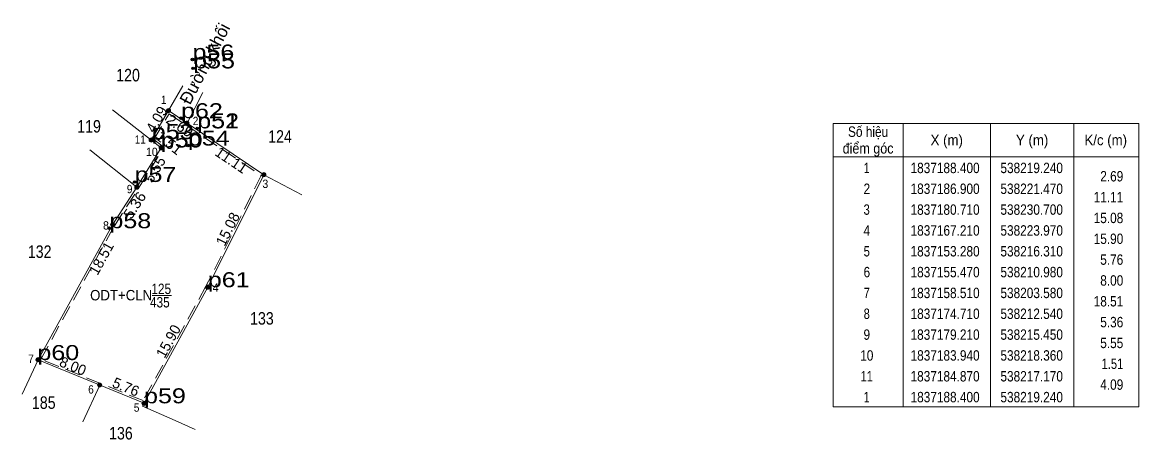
# Model space of a CAD drawing. Header units: metres. Extents: x 535576 to 538678, y 1836829 to 1838329.
# Drawn here: x 538201.7 to 538335.8, y 1837148.9 to 1837199 of the extents above; entities that cross this region are included whole.
import ezdxf
from ezdxf.enums import TextEntityAlignment as Align

# ---------------------------------------------------------------- set-up
doc = ezdxf.new("R2010")
doc.units = ezdxf.units.M
doc.header["$LTSCALE"] = 0.6
doc.header["$PDMODE"] = 32
doc.header["$PDSIZE"] = 0.3
doc.linetypes.add('MEDIUM_DASHED', pattern=[4.5, 3, -1.5])
for name, color, linetype in [('1', 7, 'Continuous'), ('12', 7, 'Continuous'), ('7', 7, 'Continuous')]:
    doc.layers.add(name, color=color, linetype=linetype)
for name, color, linetype, lineweight in [('10', 7, 'Continuous', 13), ('2', 7, 'Continuous', 25), ('22', 7, 'Continuous', 13), ('63', 7, 'Continuous', 13)]:
    doc.layers.add(name, color=color, linetype=linetype, lineweight=lineweight)

msp = doc.modelspace()

# ---------------------------------------------------------------- hatches: boundary and pattern name
at = {"layer": '10'}
for points in [[(538219.49, 1837188.4, 1), (538218.99, 1837188.4, 1)], [(538221.72, 1837186.9, 1), (538221.22, 1837186.9, 1)], [(538217.42, 1837184.87, 1), (538216.92, 1837184.87, 1)], [(538218.61, 1837183.94, 1), (538218.11, 1837183.94, 1)], [(538230.95, 1837180.71, 1), (538230.45, 1837180.71, 1)], [(538215.7, 1837179.21, 1), (538215.2, 1837179.21, 1)], [(538212.79, 1837174.71, 1), (538212.29, 1837174.71, 1)], [(538224.22, 1837167.21, 1), (538223.72, 1837167.21, 1)], [(538203.83, 1837158.51, 1), (538203.33, 1837158.51, 1)], [(538211.23, 1837155.47, 1), (538210.73, 1837155.47, 1)], [(538216.56, 1837153.28, 1), (538216.06, 1837153.28, 1)]]:
    msp.add_hatch(color=256, dxfattribs=at).paths.add_polyline_path(points)

# ---------------------------------------------------------------- linework, layer by layer
for p, q in [((538212.53, 1837188.5), (538218.36, 1837183.94)), ((538219.24, 1837188.4), (538217.17, 1837184.87)), ((538219.24, 1837188.4), (538221.47, 1837186.9)), ((538215.45, 1837179.21), (538209.81, 1837183.71)), ((538230.7, 1837180.71), (538235.27, 1837178.28)), ((538217.3, 1837166.22), (538219.59, 1837166.22)), ((538203.58, 1837158.51), (538201.69, 1837154.38)), ((538210.98, 1837155.47), (538208.97, 1837151.05))]:
    msp.add_line(p, q, dxfattribs=at)
for points in [[(538221.47, 1837186.9), (538230.7, 1837180.71), (538223.97, 1837167.21), (538216.11, 1837152.92)], [(538216.31, 1837153.28), (538203.58, 1837158.51), (538212.54, 1837174.71), (538215.45, 1837179.21), (538218.36, 1837183.94)], [(538216.11, 1837152.92), (538220.03, 1837151.2), (538222.45, 1837150.13)]]:
    msp.add_lwpolyline(points, dxfattribs=at)
for centre in [(538219.24, 1837188.4), (538221.47, 1837186.9), (538217.17, 1837184.87), (538218.36, 1837183.94), (538230.7, 1837180.71), (538215.45, 1837179.21), (538212.54, 1837174.71), (538223.97, 1837167.21), (538203.58, 1837158.51), (538210.98, 1837155.47), (538216.31, 1837153.28)]:
    msp.add_circle(centre, 0.25, dxfattribs=at)
at = {"layer": '2', "linetype": 'MEDIUM_DASHED', "lineweight": 13}
msp.add_lwpolyline([(538219.31, 1837188.03), (538221.33, 1837186.69), (538230.38, 1837180.62), (538223.75, 1837167.33), (538216.2, 1837153.6), (538211.06, 1837155.67), (538203.91, 1837158.58), (538212.75, 1837174.58), (538215.66, 1837179.08), (538218.69, 1837184), (538217.5, 1837184.93)], close=True, dxfattribs=at)
at = {"layer": '22'}
for p, q in [((538219.24, 1837188.4), (538220.98, 1837191.38)), ((538221.47, 1837186.9), (538223.38, 1837190.56))]:
    msp.add_line(p, q, dxfattribs=at)
at = {"layer": '63'}
for p, q in [((538307.47, 1837186.87), (538307.47, 1837152.87)), ((538317.97, 1837186.87), (538317.97, 1837152.87)), ((538327.97, 1837186.87), (538327.97, 1837152.87)), ((538299.07, 1837182.87), (538335.77, 1837182.87))]:
    msp.add_line(p, q, dxfattribs=at)
msp.add_lwpolyline([(538299.07, 1837186.87), (538335.77, 1837186.87), (538335.77, 1837152.87), (538299.07, 1837152.87)], close=True, dxfattribs=at)
at = {"layer": '7'}
for p in [(538222.13, 1837194.53), (538222.21, 1837193.47), (538220.75, 1837187.49), (538222.7, 1837186.28), (538222.7, 1837186.27), (538217.23, 1837184.98), (538221.57, 1837184.21), (538218.32, 1837183.98), (538215.17, 1837179.84), (538212.15, 1837174.29), (538223.97, 1837167.21), (538203.5, 1837158.47), (538216.31, 1837153.28)]:
    msp.add_point(p, dxfattribs=at)

# ---------------------------------------------------------------- texts
at = {"layer": '1', "width": 0.85}
msp.add_text('435', height=1.25, dxfattribs=at).set_placement((538218.205, 1837164.78), align=Align.CENTER)
at = {"layer": '10'}
msp.add_text('Đường khối', height=1.5, rotation=62.517, dxfattribs=at).set_placement((538224.272, 1837193.6939), align=Align.CENTER)
for s, height, width, p in [('120', 1.5, 0.85, (538214.385, 1837191.91)), ('119', 1.5, 0.85, (538209.705, 1837185.77)), ('124', 1.5, 0.85, (538232.645, 1837184.55)), ('132', 1.5, 0.85, (538203.77, 1837170.73)), ('ODT+CLN', 1.25, 0.95, (538213.56, 1837165.63)), ('125', 1.25, 0.85, (538218.375, 1837166.39)), ('133', 1.5, 0.85, (538230.465, 1837162.72)), ('185', 1.5, 0.85, (538204.265, 1837152.61)), ('136', 1.5, 0.85, (538213.53, 1837148.94))]:
    msp.add_text(s, height=height, dxfattribs=dict(at, width=width)).set_placement(p, align=Align.CENTER)
at = {"layer": '12', "width": 1.25}
for s, p in [('p56', (538222.13, 1837194.53)), ('p55', (538222.21, 1837193.47)), ('p62', (538220.75, 1837187.49)), ('p52', (538222.7, 1837186.27)), ('p51', (538222.7, 1837186.28)), ('p53', (538217.23, 1837184.98)), ('p50', (538218.32, 1837183.98)), ('p54', (538221.57, 1837184.21)), ('p57', (538215.17, 1837179.84)), ('p58', (538212.15, 1837174.29)), ('p61', (538223.97, 1837167.21)), ('p60', (538203.5, 1837158.47)), ('p59', (538216.31, 1837153.28))]:
    msp.add_text(s, height=1.8, dxfattribs=at).set_placement(p)
at = {"layer": '2'}
for s, width, p in [(' 1', 0.9, (538219.01, 1837189.2)), (' 2', 0.9, (538222.83, 1837186.66)), (' 11', 0.9, (538216.53, 1837184.43)), (' 10', 0.95, (538217.95, 1837182.95)), (' 9', 0.9, (538214.91, 1837178.49)), (' 3', 0.95, (538231.23, 1837179.12)), (' 8', 0.95, (538212.09, 1837174.13)), (' 4', 0.95, (538225.26, 1837166.67)), (' 7', 0.95, (538203.08, 1837158.13)), (' 6', 0.9, (538210.27, 1837154.45)), (' 5', 0.9, (538215.75, 1837152.27))]:
    msp.add_text(s, height=1, dxfattribs=dict(at, width=width)).set_placement(p, align=Align.RIGHT)
at = {"layer": '63'}
for s, rotation, p in [('4.09', 59.613, (538218.3607, 1837187.0389)), ('5.55', 58.399, (538218.1344, 1837181.0125)), ('11.11', 326.153, (538226.4469, 1837181.9449)), ('15.08', 63.503, (538226.9278, 1837173.9112)), ('18.51', 61.054, (538211.7308, 1837170.3775)), ('15.90', 61.194, (538219.7787, 1837160.4289)), ('8.00', 337.667, (538207.5275, 1837157.1684)), ('5.76', 337.663, (538213.8925, 1837154.6703))]:
    msp.add_text(s, height=1.25, rotation=rotation, dxfattribs=at).set_placement(p, align=Align.CENTER)
at = {"layer": '63', "width": 1.05}
for s, rotation, p in [('2.69', 326.073, (538220.2562, 1837186.0669)), ('1.51', 321.992, (538218.9301, 1837184.0445)), ('5.36', 57.111, (538215.7101, 1837176.7056))]:
    msp.add_text(s, height=1.25, rotation=rotation, dxfattribs=at).set_placement(p, align=Align.CENTER)
at = {"layer": '63'}
for s, width, p in [('Số hiệu', 0.85, (538303.27, 1837185.25)), ('điểm góc', 0.9, (538303.27, 1837183.25)), ('X (m)', 0.95, (538312.72, 1837184.25)), ('Y (m)', 0.95, (538322.975, 1837184.25)), ('K/c (m)', 0.95, (538331.815, 1837184.25)), (' 1', 0.75, (538302.92, 1837180.9)), ('1837188.400', 0.85, (538312.52, 1837180.9)), ('538219.240', 0.85, (538322.92, 1837180.9)), (' 2', 0.85, (538302.925, 1837178.4)), ('1837186.900', 0.85, (538312.52, 1837178.4)), ('538221.470', 0.85, (538322.92, 1837178.4)), (' 3', 0.8, (538302.915, 1837175.9)), ('1837180.710', 0.85, (538312.52, 1837175.9)), ('538230.700', 0.85, (538322.92, 1837175.9)), (' 4', 0.85, (538302.92, 1837173.4)), ('1837167.210', 0.85, (538312.52, 1837173.4)), ('538223.970', 0.85, (538322.92, 1837173.4)), (' 5', 0.8, (538302.925, 1837170.9)), ('1837153.280', 0.85, (538312.52, 1837170.9)), ('538216.310', 0.85, (538322.92, 1837170.9)), (' 6', 0.85, (538302.925, 1837168.4)), ('1837155.470', 0.85, (538312.52, 1837168.4)), ('538210.980', 0.85, (538322.92, 1837168.4)), (' 7', 0.8, (538302.925, 1837165.9)), ('1837158.510', 0.85, (538312.52, 1837165.9)), ('538203.580', 0.85, (538322.92, 1837165.9)), (' 8', 0.8, (538302.925, 1837163.4)), ('1837174.710', 0.85, (538312.52, 1837163.4)), ('538212.540', 0.85, (538322.92, 1837163.4)), (' 9', 0.85, (538302.92, 1837160.9)), ('1837179.210', 0.85, (538312.52, 1837160.9)), ('538215.450', 0.85, (538322.92, 1837160.9)), (' 10', 0.85, (538302.92, 1837158.4)), ('1837183.940', 0.85, (538312.52, 1837158.4)), ('538218.360', 0.85, (538322.92, 1837158.4)), (' 11', 0.8, (538302.92, 1837155.9)), ('1837184.870', 0.85, (538312.52, 1837155.9)), ('538217.170', 0.85, (538322.92, 1837155.9)), (' 1', 0.75, (538302.92, 1837153.4)), ('1837188.400', 0.85, (538312.52, 1837153.4)), ('538219.240', 0.85, (538322.92, 1837153.4))]:
    msp.add_text(s, height=1.25, dxfattribs=dict(at, width=width)).set_placement(p, align=Align.CENTER)
for s, width, p in [('2.69', 0.85, (538333.92, 1837179.9)), ('11.11', 0.85, (538333.92, 1837177.4)), ('15.08', 0.85, (538333.92, 1837174.9)), ('15.90', 0.85, (538333.92, 1837172.4)), ('5.76', 0.85, (538333.92, 1837169.9)), ('8.00', 0.85, (538333.92, 1837167.4)), ('18.51', 0.85, (538333.92, 1837164.9)), ('5.36', 0.85, (538333.92, 1837162.4)), ('5.55', 0.85, (538333.92, 1837159.9)), ('1.51', 0.8, (538333.92, 1837157.4)), ('4.09', 0.85, (538333.92, 1837154.9))]:
    msp.add_text(s, height=1.25, dxfattribs=dict(at, width=width)).set_placement(p, align=Align.RIGHT)

doc.saveas('drawing.dxf')
